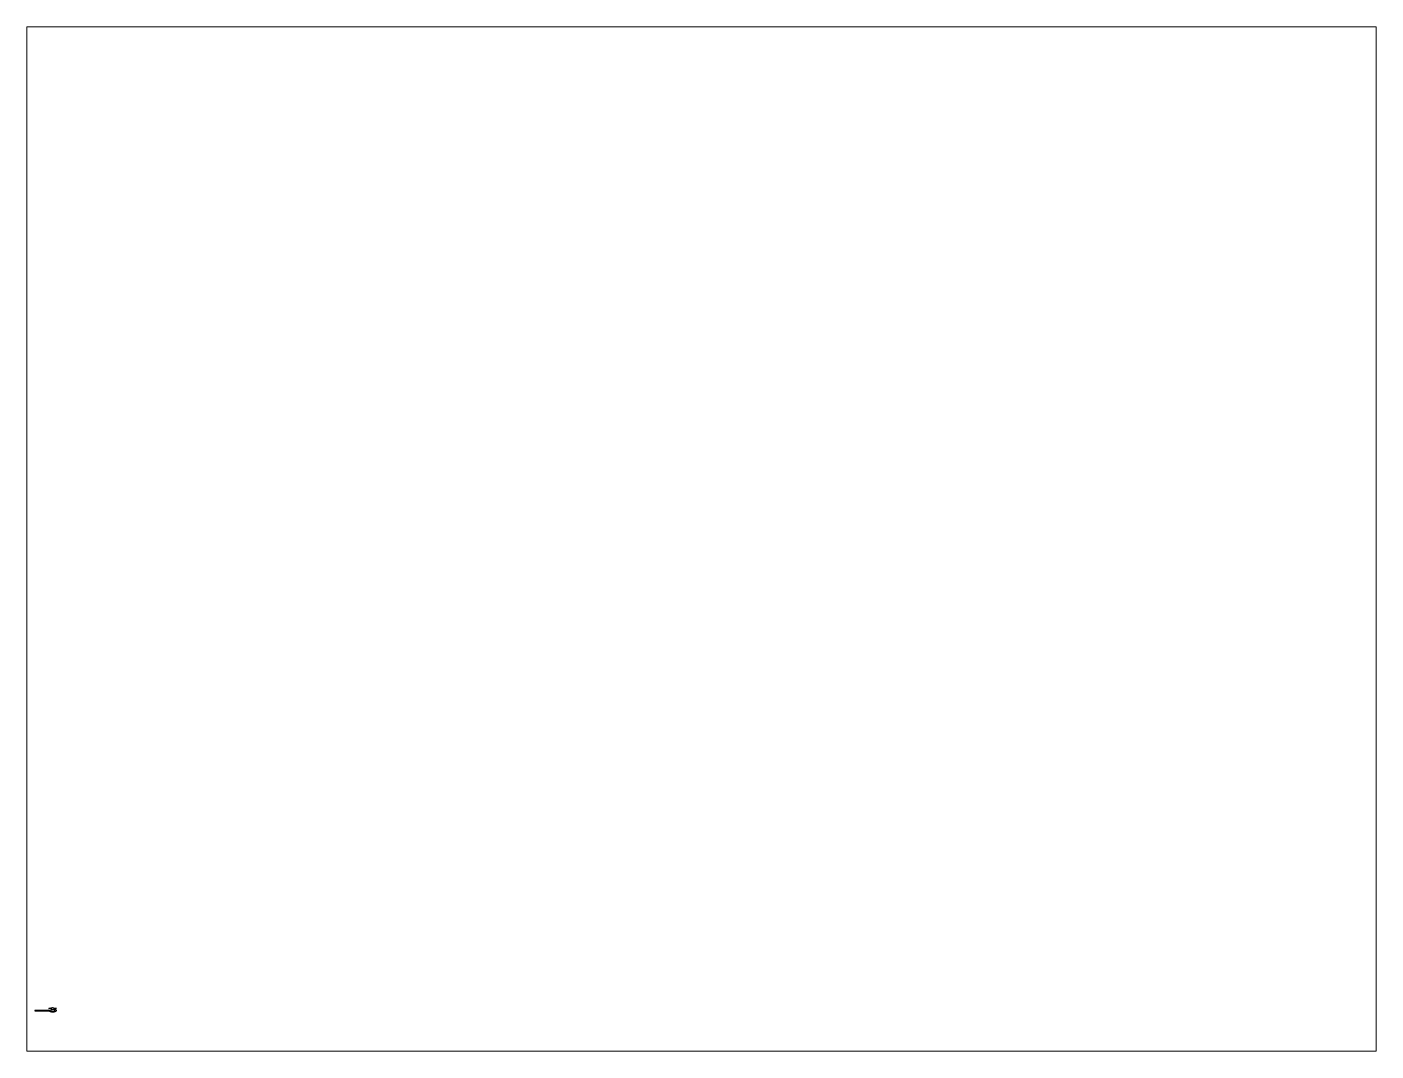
# Paper-space layout 'Layout1' of a CAD drawing. Header units: metres. Extents: x 26 to 231, y 20 to 176.
# The model-space entities are those that its viewports show. They can reach past a viewport. Long polylines and large blocks are cut down to what shows.
import ezdxf

# ---------------------------------------------------------------- set-up
doc = ezdxf.new("R2010")
doc.units = ezdxf.units.M
doc.header["$LTSCALE"] = 0.2

msp = doc.modelspace()

# ---------------------------------------------------------------- hatches: boundary and pattern name
at = {"true_color": 0xfaf528}
h = msp.add_hatch(color=2, dxfattribs=at)
h.dxf.hatch_style = 1
edge = h.paths.add_edge_path()
edge.add_ellipse((5.6, 0), major_axis=(0.72, 0), ratio=0.333997, start_angle=161.8264, end_angle=479.0871, ccw=False)
edge.add_line((4.92, 0.07), (0, 0.07))
edge.add_line((0, 0.07), (0, -0.07))
edge.add_line((0, -0.07), (4.42, -0.08))
edge.add_ellipse((5.6, 0), major_axis=(1.2, 0), ratio=0.3125, start_angle=-168.4631, end_angle=73.0422)
edge.add_line((5.95, 0.36), (5.95, 0.66))
edge.add_line((5.95, 0.66), (6.8, 0.66))
edge.add_line((6.8, 0.66), (5.6, 0.96))
edge.add_line((5.6, 0.96), (4.4, 0.66))
edge.add_line((4.4, 0.66), (5.25, 0.66))
edge.add_line((5.25, 0.66), (5.25, 0.21))

# ---------------------------------------------------------------- linework, layer by layer
at = {"color": 2, "true_color": 0xfaf528}
for points in [[(4.92, 0.07), (0, 0.07), (0, 0.07), (0, -0.07), (0, -0.07), (4.42, -0.08)], [(5.25, 0.21), (5.25, 0.66), (5.25, 0.66), (4.4, 0.66), (4.4, 0.66), (5.6, 0.96), (5.6, 0.96), (6.8, 0.66), (6.8, 0.66), (5.95, 0.66), (5.95, 0.66), (5.95, 0.36)]]:
    msp.add_lwpolyline(points, dxfattribs=at)
at = {"color": 2, "linetype": 'Continuous', "true_color": 0xfaf528}
for major_axis, ratio, start_param, end_param in [((1.2, 0), 0.3125, -2.940235, 1.274828), ((0.72, 0), 0.333997, 2.824404, 8.361647)]:
    msp.add_ellipse((5.6, 0), major_axis=major_axis, ratio=ratio, start_param=start_param, end_param=end_param, dxfattribs=at)

psp = doc.layouts.get("Layout1")

# ---------------------------------------------------------------- viewports
at = {"layer": '0'}
psp.add_viewport(center=(128.5, 97.5), size=(205.6, 156), view_center_point=(210, 148.5), view_height=322.4409, dxfattribs=at)

doc.saveas('drawing.dxf')
